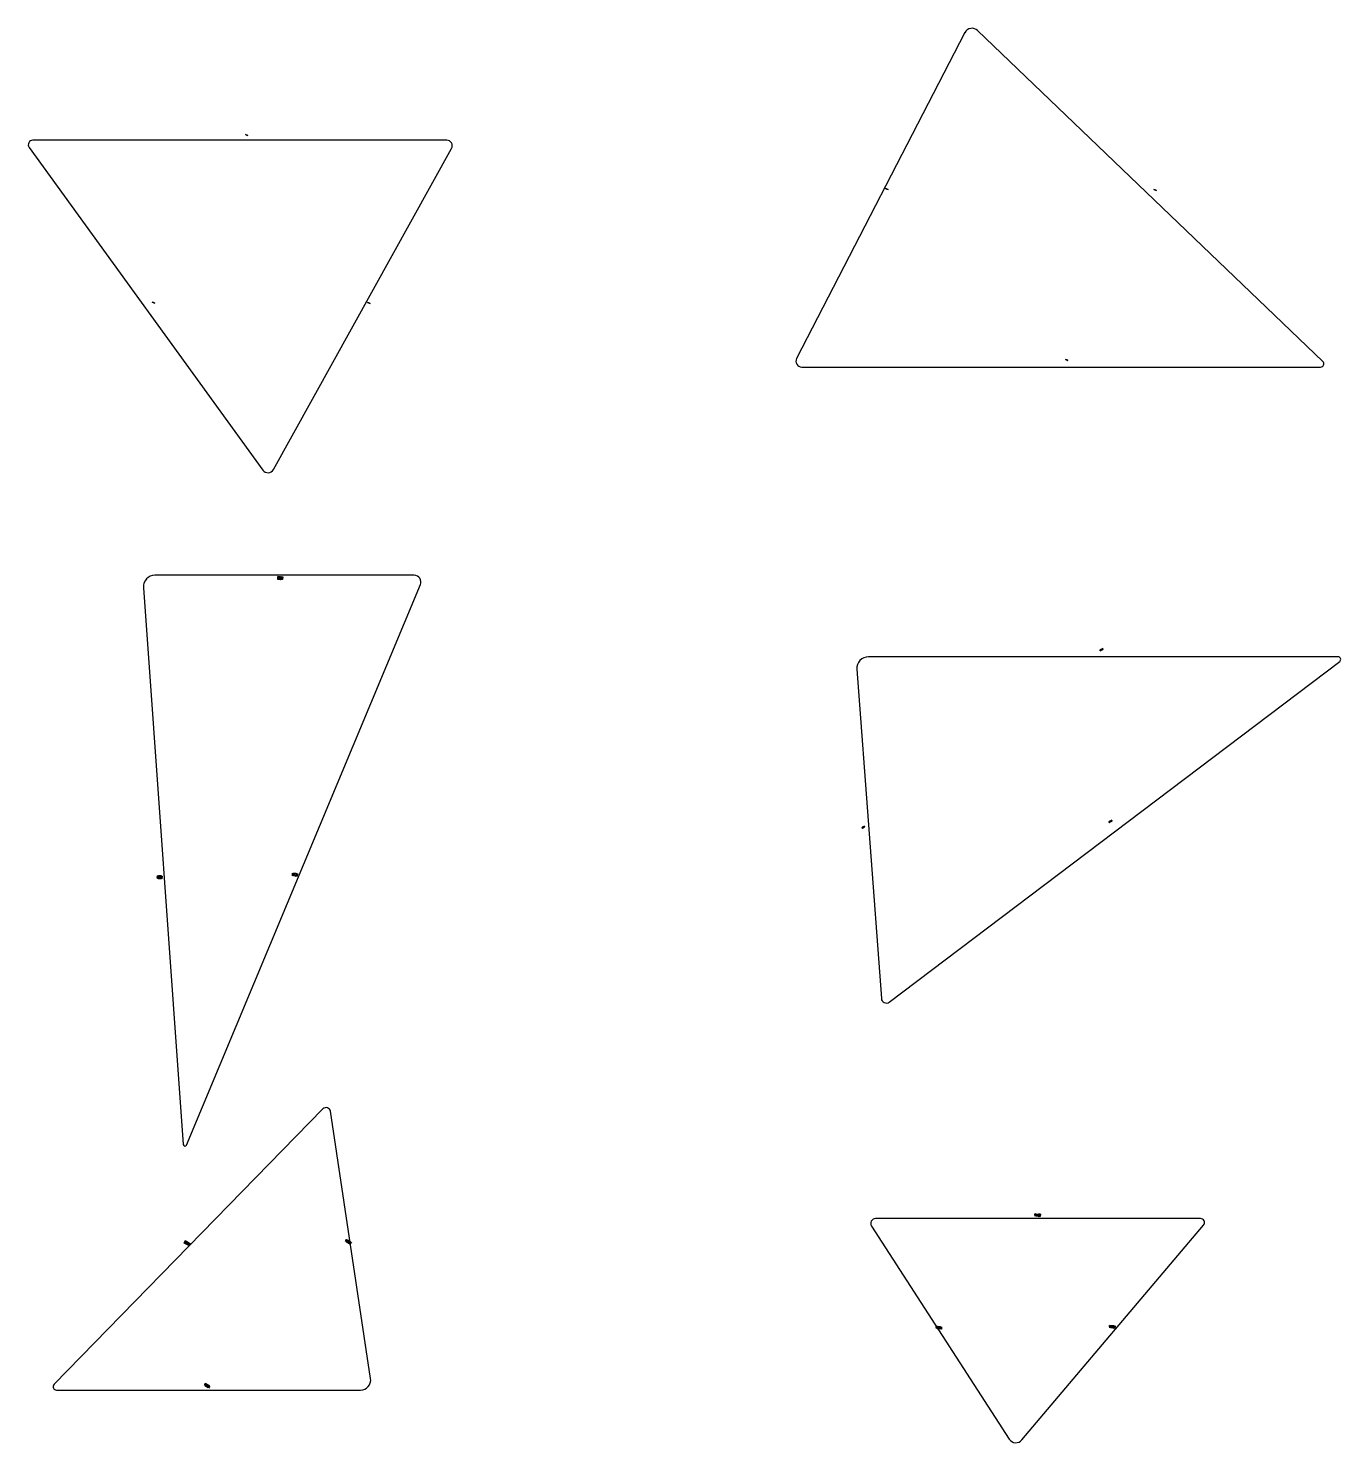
# Model space of a CAD drawing. Header units: metres. Extents: x -1 to 145, y -1 to 19.
# Drawn here: x 89.15 to 94.19, y 1.43 to 6.86 of the extents above; entities that cross this region are included whole.
import ezdxf

# ---------------------------------------------------------------- set-up
doc = ezdxf.new("R2010")
doc.units = ezdxf.units.M
doc.layers.add('LABELS', color=1, linetype='CONTINUOUS')
doc.layers.add('SHAPES', color=3, linetype='CONTINUOUS')

msp = doc.modelspace()

# ---------------------------------------------------------------- linework, layer by layer
at = {"layer": 'LABELS'}
for p, q in [((89.9846, 6.4541), (89.9894, 6.452)), ((89.9941, 6.4499), (89.9846, 6.4541)), ((89.9846, 6.4541), (89.9894, 6.452)), ((89.9894, 6.452), (89.9846, 6.4541)), ((89.9846, 6.4541), (89.9846, 6.4541)), ((89.9846, 6.4541), (89.9894, 6.452)), ((89.9894, 6.452), (89.9846, 6.4541)), ((89.9846, 6.4541), (89.9846, 6.4541)), ((89.9846, 6.4541), (89.9941, 6.4499)), ((89.9941, 6.4499), (89.9846, 6.4541)), ((89.9941, 6.4499), (89.9846, 6.4541)), ((89.9941, 6.4499), (89.9846, 6.4541)), ((89.9846, 6.4541), (89.9941, 6.4499)), ((89.9941, 6.4499), (89.9846, 6.4541)), ((89.9846, 6.4541), (89.9846, 6.4541)), ((89.9846, 6.4541), (89.9894, 6.452)), ((89.9894, 6.452), (89.9941, 6.4499)), ((89.9894, 6.452), (89.9941, 6.4499)), ((89.9894, 6.452), (89.9941, 6.4499)), ((89.9941, 6.4499), (89.9894, 6.452)), ((89.9941, 6.4499), (89.9894, 6.452)), ((89.9894, 6.452), (89.9894, 6.452)), ((89.9894, 6.452), (89.9941, 6.4499)), ((89.9894, 6.452), (89.9941, 6.4499)), ((89.9941, 6.4499), (89.9941, 6.4499)), ((89.9941, 6.4499), (89.9941, 6.4499)), ((92.443, 6.2461), (92.4478, 6.2441)), ((92.4478, 6.2441), (92.443, 6.2461)), ((92.4526, 6.2422), (92.443, 6.2461)), ((92.4478, 6.2441), (92.443, 6.2461)), ((92.443, 6.2461), (92.443, 6.2461)), ((92.443, 6.2461), (92.4478, 6.2441)), ((92.4478, 6.2441), (92.443, 6.2461)), ((92.4526, 6.2422), (92.443, 6.2461)), ((92.443, 6.2461), (92.4478, 6.2441)), ((92.4478, 6.2441), (92.443, 6.2461)), ((92.443, 6.2461), (92.443, 6.2461)), ((92.443, 6.2461), (92.4478, 6.2441)), ((92.4478, 6.2441), (92.443, 6.2461)), ((92.443, 6.2461), (92.443, 6.2461)), ((92.443, 6.2461), (92.4478, 6.2441)), ((92.4478, 6.2441), (92.443, 6.2461)), ((92.443, 6.2461), (92.443, 6.2461)), ((92.443, 6.2461), (92.4526, 6.2422)), ((92.4526, 6.2422), (92.443, 6.2461)), ((92.4526, 6.2422), (92.443, 6.2461)), ((92.4526, 6.2422), (92.443, 6.2461)), ((92.443, 6.2461), (92.4478, 6.2441)), ((92.4478, 6.2441), (92.443, 6.2461)), ((92.443, 6.2461), (92.443, 6.2461)), ((92.443, 6.2461), (92.4478, 6.2441)), ((92.4478, 6.2441), (92.443, 6.2461)), ((92.443, 6.2461), (92.443, 6.2461)), ((92.443, 6.2461), (92.4478, 6.2441)), ((92.4478, 6.2441), (92.443, 6.2461)), ((92.4478, 6.2441), (92.4526, 6.2422)), ((92.4526, 6.2422), (92.4478, 6.2441)), ((92.4478, 6.2441), (92.4526, 6.2422)), ((92.4526, 6.2422), (92.4478, 6.2441)), ((92.4478, 6.2441), (92.4526, 6.2422)), ((92.4478, 6.2441), (92.4526, 6.2422)), ((92.4526, 6.2422), (92.4478, 6.2441)), ((92.4478, 6.2441), (92.4526, 6.2422)), ((92.4478, 6.2441), (92.4526, 6.2422)), ((92.4526, 6.2422), (92.4478, 6.2441)), ((92.4526, 6.2422), (92.4526, 6.2422)), ((92.4526, 6.2422), (92.4526, 6.2422)), ((92.4526, 6.2422), (92.4526, 6.2422)), ((92.4526, 6.2422), (92.4526, 6.2422)), ((93.4727, 6.2434), (93.4775, 6.2414)), ((93.4775, 6.2414), (93.4727, 6.2434)), ((93.4824, 6.2394), (93.4727, 6.2434)), ((93.4775, 6.2414), (93.4727, 6.2434)), ((93.4727, 6.2434), (93.4727, 6.2434)), ((93.4727, 6.2434), (93.4775, 6.2414)), ((93.4775, 6.2414), (93.4727, 6.2434)), ((93.4824, 6.2394), (93.4727, 6.2434)), ((93.4727, 6.2434), (93.4775, 6.2414)), ((93.4775, 6.2414), (93.4727, 6.2434)), ((93.4727, 6.2434), (93.4727, 6.2434)), ((93.4727, 6.2434), (93.4775, 6.2414)), ((93.4775, 6.2414), (93.4727, 6.2434)), ((93.4727, 6.2434), (93.4727, 6.2434)), ((93.4727, 6.2434), (93.4775, 6.2414)), ((93.4775, 6.2414), (93.4727, 6.2434)), ((93.4727, 6.2434), (93.4727, 6.2434)), ((93.4727, 6.2434), (93.4824, 6.2394)), ((93.4824, 6.2394), (93.4727, 6.2434)), ((93.4824, 6.2394), (93.4727, 6.2434)), ((93.4824, 6.2394), (93.4727, 6.2434)), ((93.4727, 6.2434), (93.4775, 6.2414)), ((93.4775, 6.2414), (93.4727, 6.2434)), ((93.4727, 6.2434), (93.4727, 6.2434)), ((93.4727, 6.2434), (93.4775, 6.2414)), ((93.4824, 6.2394), (93.4727, 6.2434)), ((93.4727, 6.2434), (93.4775, 6.2414)), ((93.4775, 6.2414), (93.4727, 6.2434)), ((93.4727, 6.2434), (93.4727, 6.2434)), ((93.4727, 6.2434), (93.4775, 6.2414)), ((93.4775, 6.2414), (93.4824, 6.2394)), ((93.4824, 6.2394), (93.4775, 6.2414)), ((93.4775, 6.2414), (93.4824, 6.2394)), ((93.4824, 6.2394), (93.4775, 6.2414)), ((93.4775, 6.2414), (93.4824, 6.2394)), ((93.4775, 6.2414), (93.4824, 6.2394)), ((93.4824, 6.2394), (93.4775, 6.2414)), ((93.4775, 6.2414), (93.4824, 6.2394)), ((93.4775, 6.2414), (93.4824, 6.2394)), ((93.4824, 6.2394), (93.4824, 6.2394)), ((93.4824, 6.2394), (93.4824, 6.2394)), ((93.4824, 6.2394), (93.4824, 6.2394)), ((89.6266, 5.8103), (89.6313, 5.8082)), ((89.6313, 5.8082), (89.6266, 5.8103)), ((89.6361, 5.8061), (89.6266, 5.8103)), ((89.6313, 5.8082), (89.6266, 5.8103)), ((89.6266, 5.8103), (89.6266, 5.8103)), ((89.6266, 5.8103), (89.6313, 5.8082)), ((89.6313, 5.8082), (89.6266, 5.8103)), ((89.6361, 5.8061), (89.6266, 5.8103)), ((89.6266, 5.8103), (89.6313, 5.8082)), ((89.6313, 5.8082), (89.6266, 5.8103)), ((89.6266, 5.8103), (89.6266, 5.8103)), ((89.6266, 5.8103), (89.6313, 5.8082)), ((89.6313, 5.8082), (89.6266, 5.8103)), ((89.6266, 5.8103), (89.6266, 5.8103)), ((89.6266, 5.8103), (89.6313, 5.8082)), ((89.6313, 5.8082), (89.6266, 5.8103)), ((89.6266, 5.8103), (89.6266, 5.8103)), ((89.6266, 5.8103), (89.6361, 5.8061)), ((89.6361, 5.8061), (89.6266, 5.8103)), ((89.6361, 5.8061), (89.6266, 5.8103)), ((89.6361, 5.8061), (89.6266, 5.8103)), ((89.6266, 5.8103), (89.6266, 5.8103)), ((89.6266, 5.8103), (89.6361, 5.8061)), ((89.6361, 5.8061), (89.6266, 5.8103)), ((89.6313, 5.8082), (89.6266, 5.8103)), ((89.6266, 5.8103), (89.6266, 5.8103)), ((89.6266, 5.8103), (89.6313, 5.8082)), ((89.6313, 5.8082), (89.6266, 5.8103)), ((89.6313, 5.8082), (89.6361, 5.8061)), ((89.6361, 5.8061), (89.6313, 5.8082)), ((89.6313, 5.8082), (89.6361, 5.8061)), ((89.6361, 5.8061), (89.6313, 5.8082)), ((89.6313, 5.8082), (89.6361, 5.8061)), ((89.6313, 5.8082), (89.6361, 5.8061)), ((89.6361, 5.8061), (89.6313, 5.8082)), ((89.6361, 5.8061), (89.6313, 5.8082)), ((89.6313, 5.8082), (89.6361, 5.8061)), ((89.6361, 5.8061), (89.6313, 5.8082)), ((89.6361, 5.8061), (89.6361, 5.8061)), ((89.6361, 5.8061), (89.6361, 5.8061)), ((89.6361, 5.8061), (89.6361, 5.8061)), ((89.6361, 5.8061), (89.6361, 5.8061)), ((90.4536, 5.8092), (90.4584, 5.8071)), ((90.4584, 5.8071), (90.4536, 5.8092)), ((90.4631, 5.805), (90.4536, 5.8092)), ((90.4584, 5.8071), (90.4536, 5.8092)), ((90.4536, 5.8092), (90.4536, 5.8092)), ((90.4536, 5.8092), (90.4584, 5.8071)), ((90.4584, 5.8071), (90.4536, 5.8092)), ((90.4631, 5.805), (90.4536, 5.8092)), ((90.4536, 5.8092), (90.4584, 5.8071)), ((90.4584, 5.8071), (90.4536, 5.8092)), ((90.4536, 5.8092), (90.4536, 5.8092)), ((90.4536, 5.8092), (90.4584, 5.8071)), ((90.4584, 5.8071), (90.4536, 5.8092)), ((90.4536, 5.8092), (90.4536, 5.8092)), ((90.4536, 5.8092), (90.4584, 5.8071)), ((90.4584, 5.8071), (90.4536, 5.8092)), ((90.4536, 5.8092), (90.4536, 5.8092)), ((90.4536, 5.8092), (90.4631, 5.805)), ((90.4631, 5.805), (90.4536, 5.8092)), ((90.4631, 5.805), (90.4536, 5.8092)), ((90.4631, 5.805), (90.4536, 5.8092)), ((90.4536, 5.8092), (90.4584, 5.8071)), ((90.4584, 5.8071), (90.4536, 5.8092)), ((90.4536, 5.8092), (90.4536, 5.8092)), ((90.4536, 5.8092), (90.4584, 5.8071)), ((90.4584, 5.8071), (90.4536, 5.8092)), ((90.4536, 5.8092), (90.4536, 5.8092)), ((90.4536, 5.8092), (90.4584, 5.8071)), ((90.4584, 5.8071), (90.4536, 5.8092)), ((90.4584, 5.8071), (90.4631, 5.805)), ((90.4631, 5.805), (90.4584, 5.8071)), ((90.4584, 5.8071), (90.4631, 5.805)), ((90.4631, 5.805), (90.4584, 5.8071)), ((90.4584, 5.8071), (90.4631, 5.805)), ((90.4584, 5.8071), (90.4631, 5.805)), ((90.4631, 5.805), (90.4584, 5.8071)), ((90.4584, 5.8071), (90.4631, 5.805)), ((90.4584, 5.8071), (90.4631, 5.805)), ((90.4631, 5.805), (90.4584, 5.8071)), ((90.4631, 5.805), (90.4631, 5.805)), ((90.4631, 5.805), (90.4631, 5.805)), ((90.4631, 5.805), (90.4631, 5.805)), ((90.4631, 5.805), (90.4631, 5.805)), ((93.1334, 5.5902), (93.1383, 5.5883)), ((93.1431, 5.5863), (93.1334, 5.5902)), ((93.1334, 5.5902), (93.1383, 5.5883)), ((93.1383, 5.5883), (93.1334, 5.5902)), ((93.1334, 5.5902), (93.1334, 5.5902)), ((93.1334, 5.5902), (93.1383, 5.5883)), ((93.1383, 5.5883), (93.1334, 5.5902)), ((93.1431, 5.5863), (93.1334, 5.5902)), ((93.1334, 5.5902), (93.1383, 5.5883)), ((93.1383, 5.5883), (93.1334, 5.5902)), ((93.1334, 5.5902), (93.1334, 5.5902)), ((93.1334, 5.5902), (93.1383, 5.5883)), ((93.1431, 5.5863), (93.1334, 5.5902)), ((93.1431, 5.5863), (93.1334, 5.5902)), ((93.1334, 5.5902), (93.1431, 5.5863)), ((93.1431, 5.5863), (93.1334, 5.5902)), ((93.1334, 5.5902), (93.1334, 5.5902)), ((93.1334, 5.5902), (93.1383, 5.5883)), ((93.1383, 5.5883), (93.1431, 5.5863)), ((93.1383, 5.5883), (93.1431, 5.5863)), ((93.1383, 5.5883), (93.1431, 5.5863)), ((93.1431, 5.5863), (93.1383, 5.5883)), ((93.1383, 5.5883), (93.1431, 5.5863)), ((93.1431, 5.5863), (93.1383, 5.5883)), ((93.1383, 5.5883), (93.1383, 5.5883)), ((93.1383, 5.5883), (93.1431, 5.5863)), ((93.1383, 5.5883), (93.1431, 5.5863)), ((93.1431, 5.5863), (93.1431, 5.5863)), ((93.1431, 5.5863), (93.1431, 5.5863)), ((90.1093, 4.7563), (90.108, 4.746)), ((90.1093, 4.7563), (90.108, 4.746)), ((90.108, 4.746), (90.1173, 4.7455)), ((90.1087, 4.7511), (90.1093, 4.7563)), ((90.1087, 4.7511), (90.1093, 4.7563)), ((90.1087, 4.7511), (90.1139, 4.756)), ((90.1087, 4.7511), (90.1139, 4.756)), ((90.1126, 4.7457), (90.1087, 4.7511)), ((90.1126, 4.7457), (90.1087, 4.7511)), ((90.1126, 4.7457), (90.1087, 4.7511)), ((90.1272, 4.75), (90.1087, 4.7511)), ((90.1186, 4.7557), (90.1093, 4.7563)), ((90.1232, 4.7554), (90.1126, 4.7457)), ((90.1219, 4.7452), (90.1126, 4.7457)), ((90.1219, 4.7452), (90.1126, 4.7457)), ((90.1133, 4.7509), (90.1219, 4.7452)), ((90.1139, 4.756), (90.1232, 4.7554)), ((90.1186, 4.7557), (90.1173, 4.7455)), ((90.1173, 4.7455), (90.1232, 4.7554)), ((90.1219, 4.7452), (90.1186, 4.7557)), ((90.1225, 4.7503), (90.1219, 4.7452)), ((90.1219, 4.7452), (90.1272, 4.75)), ((90.1272, 4.75), (90.1219, 4.7452)), ((90.1265, 4.7449), (90.1219, 4.7452)), ((90.1265, 4.7449), (90.1225, 4.7503)), ((90.1272, 4.75), (90.1232, 4.7554)), ((90.1232, 4.7554), (90.1272, 4.75)), ((90.1232, 4.7554), (90.1272, 4.75)), ((90.1232, 4.7554), (90.1278, 4.7552)), ((90.1278, 4.7552), (90.1265, 4.7449)), ((90.1278, 4.7552), (90.1265, 4.7449)), ((93.2764, 4.4795), (93.267, 4.4752)), ((93.2764, 4.4775), (93.267, 4.4732)), ((93.267, 4.4742), (93.2717, 4.4774)), ((93.267, 4.4742), (93.2717, 4.4774)), ((93.267, 4.4742), (93.2717, 4.4774)), ((93.267, 4.4722), (93.2717, 4.4774)), ((93.2764, 4.4765), (93.267, 4.4742)), ((93.2717, 4.4764), (93.267, 4.4722)), ((93.2764, 4.4755), (93.267, 4.4712)), ((93.2764, 4.4755), (93.267, 4.4712)), ((93.267, 4.4712), (93.2717, 4.4744)), ((93.2717, 4.4744), (93.267, 4.4722)), ((93.267, 4.4722), (93.267, 4.4742)), ((93.267, 4.4722), (93.267, 4.4742)), ((93.267, 4.4722), (93.2717, 4.4734)), ((93.2717, 4.4734), (93.267, 4.4722)), ((93.267, 4.4712), (93.267, 4.4722)), ((93.2717, 4.4774), (93.2764, 4.4795)), ((93.2717, 4.4774), (93.2764, 4.4795)), ((93.2717, 4.4774), (93.2764, 4.4785)), ((93.2717, 4.4774), (93.2764, 4.4785)), ((93.2717, 4.4734), (93.2717, 4.4774)), ((93.2717, 4.4734), (93.2764, 4.4765)), ((93.2764, 4.4765), (93.2717, 4.4734)), ((93.2764, 4.4765), (93.2717, 4.4734)), ((93.2764, 4.4785), (93.2764, 4.4765)), ((93.2764, 4.4765), (93.2764, 4.4755)), ((93.3014, 3.8129), (93.3109, 3.8202)), ((93.3109, 3.8202), (93.3014, 3.8159)), ((93.3014, 3.8129), (93.3109, 3.8202)), ((93.3109, 3.8202), (93.3014, 3.8159)), ((93.3109, 3.8182), (93.3014, 3.8139)), ((93.3109, 3.8182), (93.3014, 3.8139)), ((93.3061, 3.818), (93.3014, 3.8159)), ((93.3014, 3.8149), (93.3061, 3.818)), ((93.3014, 3.8149), (93.3061, 3.818)), ((93.3014, 3.8149), (93.3061, 3.818)), ((93.3061, 3.818), (93.3014, 3.8149)), ((93.3061, 3.817), (93.3014, 3.8129)), ((93.3061, 3.817), (93.3014, 3.8129)), ((93.3061, 3.817), (93.3014, 3.8139)), ((93.3109, 3.8162), (93.3014, 3.8119)), ((93.3109, 3.8162), (93.3014, 3.8119)), ((93.3109, 3.8162), (93.3014, 3.8119)), ((93.3014, 3.8119), (93.3061, 3.815)), ((93.3061, 3.815), (93.3014, 3.8129)), ((93.3014, 3.8129), (93.3014, 3.8149)), ((93.3014, 3.8129), (93.3014, 3.8149)), ((93.3014, 3.8129), (93.3014, 3.8149)), ((93.3014, 3.8149), (93.3014, 3.8129)), ((93.3014, 3.8119), (93.3061, 3.814)), ((93.3061, 3.814), (93.3014, 3.8129)), ((93.3061, 3.814), (93.3014, 3.8129)), ((93.3014, 3.8129), (93.3061, 3.814)), ((93.3014, 3.8119), (93.3014, 3.8129)), ((93.3014, 3.8119), (93.3014, 3.8129)), ((93.3061, 3.818), (93.3109, 3.8202)), ((93.3109, 3.8202), (93.3061, 3.818)), ((93.3109, 3.8192), (93.3061, 3.818)), ((93.3061, 3.818), (93.3109, 3.8192)), ((93.3061, 3.818), (93.3109, 3.8192)), ((93.3109, 3.8182), (93.3061, 3.817)), ((93.3061, 3.814), (93.3109, 3.8172)), ((93.3109, 3.8172), (93.3061, 3.814)), ((93.3109, 3.8172), (93.3061, 3.814)), ((93.3061, 3.814), (93.3109, 3.8172)), ((93.3109, 3.8172), (93.3109, 3.8192)), ((93.3109, 3.8192), (93.3109, 3.8172)), ((93.3109, 3.8192), (93.3109, 3.8172)), ((93.3109, 3.8172), (93.3109, 3.8182)), ((92.3526, 3.7904), (92.3621, 3.7977)), ((92.3621, 3.7977), (92.3526, 3.7934)), ((92.3621, 3.7977), (92.3526, 3.7934)), ((92.3621, 3.7957), (92.3526, 3.7914)), ((92.3621, 3.7957), (92.3526, 3.7914)), ((92.3574, 3.7955), (92.3526, 3.7934)), ((92.3526, 3.7924), (92.3574, 3.7955)), ((92.3526, 3.7924), (92.3574, 3.7955)), ((92.3526, 3.7924), (92.3574, 3.7955)), ((92.3526, 3.7924), (92.3574, 3.7955)), ((92.3574, 3.7945), (92.3526, 3.7904)), ((92.3574, 3.7945), (92.3526, 3.7904)), ((92.3621, 3.7937), (92.3526, 3.7894)), ((92.3621, 3.7937), (92.3526, 3.7894)), ((92.3621, 3.7937), (92.3526, 3.7894)), ((92.3526, 3.7894), (92.3574, 3.7925)), ((92.3574, 3.7925), (92.3526, 3.7904)), ((92.3526, 3.7894), (92.3574, 3.7925)), ((92.3574, 3.7925), (92.3526, 3.7904)), ((92.3526, 3.7904), (92.3526, 3.7924)), ((92.3526, 3.7904), (92.3526, 3.7924)), ((92.3526, 3.7904), (92.3526, 3.7924)), ((92.3526, 3.7904), (92.3526, 3.7924)), ((92.3526, 3.7894), (92.3574, 3.7915)), ((92.3574, 3.7915), (92.3526, 3.7904)), ((92.3574, 3.7915), (92.3526, 3.7904)), ((92.3526, 3.7894), (92.3526, 3.7904)), ((92.3574, 3.7955), (92.3621, 3.7977)), ((92.3574, 3.7955), (92.3621, 3.7977)), ((92.3574, 3.7955), (92.3621, 3.7977)), ((92.3621, 3.7967), (92.3574, 3.7955)), ((92.3574, 3.7955), (92.3621, 3.7967)), ((92.3574, 3.7955), (92.3621, 3.7967)), ((92.3574, 3.7915), (92.3574, 3.7955)), ((92.3574, 3.7915), (92.3621, 3.7947)), ((92.3621, 3.7947), (92.3574, 3.7915)), ((92.3621, 3.7947), (92.3574, 3.7915)), ((92.3621, 3.7947), (92.3574, 3.7915)), ((92.3621, 3.7947), (92.3621, 3.7967)), ((92.3621, 3.7967), (92.3621, 3.7947)), ((92.3621, 3.7967), (92.3621, 3.7947)), ((89.6467, 3.6072), (89.6454, 3.597)), ((89.6467, 3.6072), (89.6454, 3.597)), ((89.6461, 3.6021), (89.6454, 3.597)), ((89.6461, 3.6021), (89.6467, 3.6072)), ((89.6467, 3.6072), (89.6461, 3.6021)), ((89.6513, 3.6069), (89.6461, 3.6021)), ((89.6461, 3.6021), (89.6513, 3.6069)), ((89.6461, 3.6021), (89.6513, 3.6069)), ((89.65, 3.5967), (89.6461, 3.6021)), ((89.65, 3.5967), (89.6461, 3.6021)), ((89.65, 3.5967), (89.6461, 3.6021)), ((89.6461, 3.6021), (89.65, 3.5967)), ((89.6593, 3.5961), (89.6467, 3.6072)), ((89.6593, 3.5961), (89.6467, 3.6072)), ((89.6593, 3.5961), (89.65, 3.5967)), ((89.6593, 3.5961), (89.65, 3.5967)), ((89.6593, 3.5961), (89.65, 3.5967)), ((89.65, 3.5967), (89.6593, 3.5961)), ((89.6559, 3.6067), (89.6507, 3.6018)), ((89.6507, 3.6018), (89.6593, 3.5961)), ((89.6507, 3.6018), (89.6593, 3.5961)), ((89.6507, 3.6018), (89.6547, 3.5964)), ((89.6606, 3.6064), (89.6513, 3.6069)), ((89.6513, 3.6069), (89.6606, 3.6064)), ((89.6513, 3.6069), (89.6606, 3.6064)), ((89.6559, 3.6067), (89.6547, 3.5964)), ((89.6559, 3.6067), (89.6547, 3.5964)), ((89.6606, 3.6064), (89.6559, 3.6067)), ((89.6599, 3.6013), (89.6593, 3.5961)), ((89.6645, 3.601), (89.6593, 3.5961)), ((89.6645, 3.601), (89.6593, 3.5961)), ((89.6593, 3.5961), (89.6645, 3.601)), ((89.6639, 3.5959), (89.6593, 3.5961)), ((89.6639, 3.5959), (89.6593, 3.5961)), ((89.6639, 3.5959), (89.6599, 3.6013)), ((89.6645, 3.601), (89.6606, 3.6064)), ((89.6606, 3.6064), (89.6645, 3.601)), ((89.6606, 3.6064), (89.6645, 3.601)), ((89.6645, 3.601), (89.6606, 3.6064)), ((89.6652, 3.6061), (89.6639, 3.5959)), ((89.6652, 3.6061), (89.6639, 3.5959)), ((89.6652, 3.6061), (89.6639, 3.5959)), ((89.6639, 3.5959), (89.6645, 3.601)), ((90.1654, 3.617), (90.1641, 3.6067)), ((90.1648, 3.6118), (90.1641, 3.6067)), ((90.1648, 3.6118), (90.1654, 3.617)), ((90.1648, 3.6118), (90.1654, 3.617)), ((90.17, 3.6167), (90.1648, 3.6118)), ((90.1648, 3.6118), (90.17, 3.6167)), ((90.1648, 3.6118), (90.17, 3.6167)), ((90.1648, 3.6118), (90.17, 3.6167)), ((90.1687, 3.6064), (90.1648, 3.6118)), ((90.1687, 3.6064), (90.1648, 3.6118)), ((90.1687, 3.6064), (90.1648, 3.6118)), ((90.1687, 3.6064), (90.1648, 3.6118)), ((90.1687, 3.6064), (90.1648, 3.6118)), ((90.178, 3.6059), (90.1654, 3.617)), ((90.178, 3.6059), (90.1687, 3.6064)), ((90.178, 3.6059), (90.1687, 3.6064)), ((90.178, 3.6059), (90.1687, 3.6064)), ((90.178, 3.6059), (90.1687, 3.6064)), ((90.178, 3.6059), (90.1687, 3.6064)), ((90.1694, 3.6116), (90.178, 3.6059)), ((90.1694, 3.6116), (90.178, 3.6059)), ((90.1694, 3.6116), (90.178, 3.6059)), ((90.1793, 3.6161), (90.17, 3.6167)), ((90.17, 3.6167), (90.1793, 3.6161)), ((90.17, 3.6167), (90.1793, 3.6161)), ((90.17, 3.6167), (90.1793, 3.6161)), ((90.1746, 3.6164), (90.1734, 3.6062)), ((90.1746, 3.6164), (90.1734, 3.6062)), ((90.1786, 3.611), (90.178, 3.6059)), ((90.1786, 3.611), (90.178, 3.6059)), ((90.1832, 3.6107), (90.178, 3.6059)), ((90.1832, 3.6107), (90.178, 3.6059)), ((90.1832, 3.6107), (90.178, 3.6059)), ((90.1826, 3.6056), (90.178, 3.6059)), ((90.1826, 3.6056), (90.1786, 3.611)), ((90.1826, 3.6056), (90.1786, 3.611)), ((90.1832, 3.6107), (90.1793, 3.6161)), ((90.1793, 3.6161), (90.1832, 3.6107)), ((90.1793, 3.6161), (90.1832, 3.6107)), ((90.1793, 3.6161), (90.1832, 3.6107)), ((90.1839, 3.6159), (90.1826, 3.6056)), ((90.1839, 3.6159), (90.1826, 3.6056)), ((90.1839, 3.6159), (90.1826, 3.6056)), ((90.1826, 3.6056), (90.1832, 3.6107)), ((93.0162, 2.3083), (93.0159, 2.2998)), ((93.0162, 2.3083), (93.0159, 2.2998)), ((93.0161, 2.3041), (93.0162, 2.3083)), ((93.0161, 2.3041), (93.0162, 2.3083)), ((93.0161, 2.3041), (93.0214, 2.308)), ((93.0161, 2.3041), (93.0214, 2.308)), ((93.0211, 2.2994), (93.0161, 2.3041)), ((93.0211, 2.2994), (93.0161, 2.3041)), ((93.0368, 2.3026), (93.0161, 2.3041)), ((93.0211, 2.2994), (93.0161, 2.3041)), ((93.0315, 2.2987), (93.0162, 2.3083)), ((93.0318, 2.3073), (93.0211, 2.2994)), ((93.0315, 2.2987), (93.0211, 2.2994)), ((93.0315, 2.2987), (93.0211, 2.2994)), ((93.0213, 2.3037), (93.0315, 2.2987)), ((93.0214, 2.308), (93.0318, 2.3073)), ((93.0266, 2.3076), (93.0263, 2.2991)), ((93.0318, 2.3073), (93.0315, 2.2987)), ((93.0315, 2.2987), (93.0368, 2.3026)), ((93.0368, 2.3026), (93.0315, 2.2987)), ((93.0367, 2.2984), (93.0315, 2.2987)), ((93.0368, 2.3026), (93.0318, 2.3073)), ((93.0318, 2.3073), (93.0368, 2.3026)), ((93.0318, 2.3073), (93.0368, 2.3026)), ((93.037, 2.3069), (93.0318, 2.3073)), ((93.037, 2.3069), (93.0367, 2.2984)), ((93.0367, 2.2984), (93.037, 2.3069)), ((89.7538, 2.2045), (89.7486, 2.1966)), ((89.7538, 2.2045), (89.7486, 2.1966)), ((89.7538, 2.2045), (89.7486, 2.1966)), ((89.7538, 2.2045), (89.7486, 2.1966)), ((89.7512, 2.2006), (89.7486, 2.1966)), ((89.7486, 2.1966), (89.7576, 2.1917)), ((89.7512, 2.2006), (89.7538, 2.2045)), ((89.7583, 2.202), (89.7512, 2.2006)), ((89.7512, 2.2006), (89.7583, 2.202)), ((89.7512, 2.2006), (89.7583, 2.202)), ((89.7531, 2.1942), (89.7512, 2.2006)), ((89.7692, 2.1907), (89.7512, 2.2006)), ((89.7531, 2.1942), (89.7512, 2.2006)), ((89.7621, 2.1892), (89.7531, 2.1942)), ((89.7621, 2.1892), (89.7531, 2.1942)), ((89.7621, 2.1892), (89.7538, 2.2045)), ((89.7621, 2.1892), (89.7538, 2.2045)), ((89.7628, 2.1995), (89.7538, 2.2045)), ((89.7557, 2.1981), (89.7621, 2.1892)), ((89.7557, 2.1981), (89.7621, 2.1892)), ((89.7628, 2.1995), (89.7576, 2.1917)), ((89.7628, 2.1995), (89.7576, 2.1917)), ((89.7576, 2.1917), (89.7673, 2.1971)), ((89.7673, 2.1971), (89.7583, 2.202)), ((89.7583, 2.202), (89.7673, 2.1971)), ((89.7583, 2.202), (89.7673, 2.1971)), ((89.7621, 2.1892), (89.7628, 2.1995)), ((89.7692, 2.1907), (89.7621, 2.1892)), ((89.7692, 2.1907), (89.7621, 2.1892)), ((89.7666, 2.1867), (89.7621, 2.1892)), ((89.7666, 2.1867), (89.7621, 2.1892)), ((89.7666, 2.1867), (89.7621, 2.1892)), ((89.7718, 2.1946), (89.7666, 2.1867)), ((89.7718, 2.1946), (89.7666, 2.1867)), ((89.7718, 2.1946), (89.7666, 2.1867)), ((89.7666, 2.1867), (89.7692, 2.1907)), ((89.7692, 2.1907), (89.7673, 2.1971)), ((89.7673, 2.1971), (89.7692, 2.1907)), ((89.7673, 2.1971), (89.7692, 2.1907)), ((89.7673, 2.1971), (89.7692, 2.1907)), ((89.7673, 2.1971), (89.7718, 2.1946)), ((90.3732, 2.2102), (90.368, 2.2023)), ((90.3732, 2.2102), (90.368, 2.2023)), ((90.3732, 2.2102), (90.368, 2.2023)), ((90.3706, 2.2063), (90.368, 2.2023)), ((90.3706, 2.2063), (90.3732, 2.2102)), ((90.3706, 2.2063), (90.3732, 2.2102)), ((90.3706, 2.2063), (90.3732, 2.2102)), ((90.3777, 2.2077), (90.3706, 2.2063)), ((90.3706, 2.2063), (90.3777, 2.2077)), ((90.3706, 2.2063), (90.3777, 2.2077)), ((90.3725, 2.1999), (90.3706, 2.2063)), ((90.3886, 2.1964), (90.3706, 2.2063)), ((90.3725, 2.1999), (90.3706, 2.2063)), ((90.3725, 2.1999), (90.3706, 2.2063)), ((90.3886, 2.1964), (90.3706, 2.2063)), ((90.3815, 2.1949), (90.3725, 2.1999)), ((90.3815, 2.1949), (90.3725, 2.1999)), ((90.3815, 2.1949), (90.3725, 2.1999)), ((90.3815, 2.1949), (90.3732, 2.2102)), ((90.3751, 2.2038), (90.3815, 2.1949)), ((90.3751, 2.2038), (90.3815, 2.1949)), ((90.3822, 2.2052), (90.377, 2.1974)), ((90.3822, 2.2052), (90.377, 2.1974)), ((90.3867, 2.2028), (90.3777, 2.2077)), ((90.3777, 2.2077), (90.3867, 2.2028)), ((90.3777, 2.2077), (90.3867, 2.2028)), ((90.3841, 2.1988), (90.3815, 2.1949)), ((90.3886, 2.1964), (90.3815, 2.1949)), ((90.3886, 2.1964), (90.3815, 2.1949)), ((90.386, 2.1924), (90.3815, 2.1949)), ((90.386, 2.1924), (90.3841, 2.1988)), ((90.3912, 2.2003), (90.386, 2.1924)), ((90.3912, 2.2003), (90.386, 2.1924)), ((90.386, 2.1924), (90.3886, 2.1964)), ((90.3886, 2.1964), (90.3867, 2.2028)), ((90.3867, 2.2028), (90.3886, 2.1964)), ((90.3867, 2.2028), (90.3886, 2.1964)), ((90.3867, 2.2028), (90.3886, 2.1964)), ((90.3867, 2.2028), (90.3886, 2.1964)), ((92.6368, 1.8761), (92.6365, 1.8676)), ((92.6368, 1.8761), (92.6365, 1.8676)), ((92.6368, 1.8761), (92.6365, 1.8676)), ((92.6367, 1.8719), (92.6365, 1.8676)), ((92.6367, 1.8719), (92.6368, 1.8761)), ((92.6367, 1.8719), (92.6368, 1.8761)), ((92.6367, 1.8719), (92.6368, 1.8761)), ((92.642, 1.8758), (92.6367, 1.8719)), ((92.6367, 1.8719), (92.642, 1.8758)), ((92.6367, 1.8719), (92.642, 1.8758)), ((92.6417, 1.8673), (92.6367, 1.8719)), ((92.6574, 1.8704), (92.6367, 1.8719)), ((92.6417, 1.8673), (92.6367, 1.8719)), ((92.6417, 1.8673), (92.6367, 1.8719)), ((92.6574, 1.8704), (92.6367, 1.8719)), ((92.6521, 1.8665), (92.6368, 1.8761)), ((92.6521, 1.8665), (92.6417, 1.8673)), ((92.6521, 1.8665), (92.6417, 1.8673)), ((92.6521, 1.8665), (92.6417, 1.8673)), ((92.6419, 1.8715), (92.6521, 1.8665)), ((92.6419, 1.8715), (92.6521, 1.8665)), ((92.6524, 1.8751), (92.642, 1.8758)), ((92.642, 1.8758), (92.6524, 1.8751)), ((92.642, 1.8758), (92.6524, 1.8751)), ((92.6472, 1.8754), (92.6469, 1.8669)), ((92.6472, 1.8754), (92.6469, 1.8669)), ((92.6522, 1.8708), (92.6521, 1.8665)), ((92.6574, 1.8704), (92.6521, 1.8665)), ((92.6574, 1.8704), (92.6521, 1.8665)), ((92.6573, 1.8662), (92.6521, 1.8665)), ((92.6573, 1.8662), (92.6522, 1.8708)), ((92.6574, 1.8704), (92.6524, 1.8751)), ((92.6524, 1.8751), (92.6574, 1.8704)), ((92.6524, 1.8751), (92.6574, 1.8704)), ((92.6524, 1.8751), (92.6574, 1.8704)), ((92.6524, 1.8751), (92.6574, 1.8704)), ((92.6576, 1.8747), (92.6573, 1.8662)), ((92.6576, 1.8747), (92.6573, 1.8662)), ((92.6573, 1.8662), (92.6574, 1.8704)), ((93.303, 1.8793), (93.3027, 1.8708)), ((93.303, 1.8793), (93.3027, 1.8708)), ((93.3029, 1.8751), (93.3027, 1.8708)), ((93.3029, 1.8751), (93.303, 1.8793)), ((93.3029, 1.8751), (93.303, 1.8793)), ((93.3082, 1.879), (93.3029, 1.8751)), ((93.3029, 1.8751), (93.3082, 1.879)), ((93.3029, 1.8751), (93.3082, 1.879)), ((93.3029, 1.8751), (93.3082, 1.879)), ((93.3079, 1.8704), (93.3029, 1.8751)), ((93.3236, 1.8736), (93.3029, 1.8751)), ((93.3079, 1.8704), (93.3029, 1.8751)), ((93.3079, 1.8704), (93.3029, 1.8751)), ((93.3079, 1.8704), (93.3029, 1.8751)), ((93.3183, 1.8697), (93.303, 1.8793)), ((93.3183, 1.8697), (93.3079, 1.8704)), ((93.3183, 1.8697), (93.3079, 1.8704)), ((93.3183, 1.8697), (93.3079, 1.8704)), ((93.3183, 1.8697), (93.3079, 1.8704)), ((93.308, 1.8747), (93.3183, 1.8697)), ((93.308, 1.8747), (93.3183, 1.8697)), ((93.308, 1.8747), (93.3183, 1.8697)), ((93.3186, 1.8782), (93.3082, 1.879)), ((93.3082, 1.879), (93.3186, 1.8782)), ((93.3082, 1.879), (93.3186, 1.8782)), ((93.3082, 1.879), (93.3186, 1.8782)), ((93.3134, 1.8786), (93.3131, 1.8701)), ((93.3134, 1.8786), (93.3131, 1.8701)), ((93.3184, 1.874), (93.3183, 1.8697)), ((93.3236, 1.8736), (93.3183, 1.8697)), ((93.3236, 1.8736), (93.3183, 1.8697)), ((93.3236, 1.8736), (93.3183, 1.8697)), ((93.3235, 1.8694), (93.3183, 1.8697)), ((93.3235, 1.8694), (93.3184, 1.874)), ((93.3236, 1.8736), (93.3186, 1.8782)), ((93.3186, 1.8782), (93.3236, 1.8736)), ((93.3186, 1.8782), (93.3236, 1.8736)), ((93.3186, 1.8782), (93.3236, 1.8736)), ((93.3186, 1.8782), (93.3236, 1.8736)), ((93.3238, 1.8779), (93.3235, 1.8694)), ((93.3238, 1.8779), (93.3235, 1.8694)), ((93.3235, 1.8694), (93.3236, 1.8736)), ((89.8315, 1.6566), (89.8263, 1.6488)), ((89.8315, 1.6566), (89.8263, 1.6488)), ((89.8289, 1.6527), (89.8315, 1.6566)), ((89.8289, 1.6527), (89.8315, 1.6566)), ((89.8315, 1.6566), (89.8289, 1.6527)), ((89.8289, 1.6527), (89.836, 1.6542)), ((89.8289, 1.6527), (89.836, 1.6542)), ((89.8308, 1.6463), (89.8289, 1.6527)), ((89.8308, 1.6463), (89.8289, 1.6527)), ((89.8469, 1.6428), (89.8289, 1.6527)), ((89.8469, 1.6428), (89.8289, 1.6527)), ((89.8289, 1.6527), (89.8308, 1.6463)), ((89.845, 1.6492), (89.8308, 1.6463)), ((89.8398, 1.6414), (89.8308, 1.6463)), ((89.8308, 1.6463), (89.8398, 1.6414)), ((89.845, 1.6492), (89.8315, 1.6566)), ((89.8334, 1.6502), (89.8398, 1.6414)), ((89.8405, 1.6517), (89.8353, 1.6438)), ((89.836, 1.6542), (89.845, 1.6492)), ((89.8398, 1.6414), (89.8424, 1.6453)), ((89.8398, 1.6414), (89.8469, 1.6428)), ((89.8469, 1.6428), (89.8398, 1.6414)), ((89.8424, 1.6453), (89.8405, 1.6517)), ((89.8443, 1.6389), (89.8469, 1.6428)), ((89.8469, 1.6428), (89.845, 1.6492)), ((89.845, 1.6492), (89.8469, 1.6428)), ((89.845, 1.6492), (89.8469, 1.6428)), ((89.845, 1.6492), (89.8469, 1.6428)), ((89.8469, 1.6428), (89.845, 1.6492))]:
    msp.add_line(p, q, dxfattribs=at)
at = {"layer": 'SHAPES'}
for p, q in [((92.7471, 6.8452), (92.1009, 5.5937)), ((94.1218, 5.5821), (92.7962, 6.8534)), ((90.7574, 6.4321), (89.1681, 6.4321)), ((89.154, 6.4045), (90.0514, 5.1652)), ((90.0921, 5.1676), (90.7761, 6.4002)), ((92.1209, 5.5608), (94.1132, 5.5608)), ((90.6326, 4.7611), (89.637, 4.7611)), ((89.5926, 4.7134), (89.7459, 2.5748)), ((89.7579, 2.5729), (90.6565, 4.7252)), ((92.3324, 4.4004), (92.4265, 3.1359)), ((94.1806, 4.4481), (92.3766, 4.4481)), ((92.457, 3.1221), (94.1865, 4.4306)), ((90.2822, 2.7116), (89.2498, 1.6539)), ((90.4651, 1.6764), (90.3107, 2.7024)), ((93.6517, 2.2905), (92.4045, 2.2905)), ((92.3885, 2.2611), (92.9172, 1.4436)), ((92.9664, 1.4404), (93.6633, 2.2656)), ((89.2593, 1.6315), (90.4265, 1.6315))]:
    msp.add_line(p, q, dxfattribs=at)
for centre, radius, start, end in [((92.7747, 6.8309), 0.031, -313.8002, -207.3102), ((89.1681, 6.4147), 0.0174, -270, -144.093), ((90.7574, 6.4106), 0.0215, -389.0298, -270), ((92.1209, 5.5834), 0.0226, -207.3102, -90), ((94.1132, 5.5732), 0.0124, -90, 46.1998), ((90.0709, 5.1793), 0.0241, -144.093, -29.0298), ((89.637, 4.7166), 0.0445, -270, -175.8986), ((90.6326, 4.7352), 0.0259, -22.66, 90), ((92.3766, 4.4037), 0.0443, -270, -175.7441), ((94.1806, 4.4383), 0.00972, -412.8886, -270), ((92.4455, 3.1373), 0.0191, -175.7441, -52.8886), ((90.2942, 2.6999), 0.0167, -351.44, -224.3082), ((89.7522, 2.5753), 0.00627, -175.8986, -22.66), ((92.4045, 2.2715), 0.0191, -270, -147.1076), ((93.6517, 2.2754), 0.0152, -400.1818, -270), ((89.2593, 1.6447), 0.0132, -224.3082, -90), ((90.4265, 1.6706), 0.0391, -90, 8.56), ((92.943, 1.4602), 0.0307, -147.1076, -40.1818)]:
    msp.add_arc(centre, radius, start, end, dxfattribs=at)

doc.saveas('drawing.dxf')
